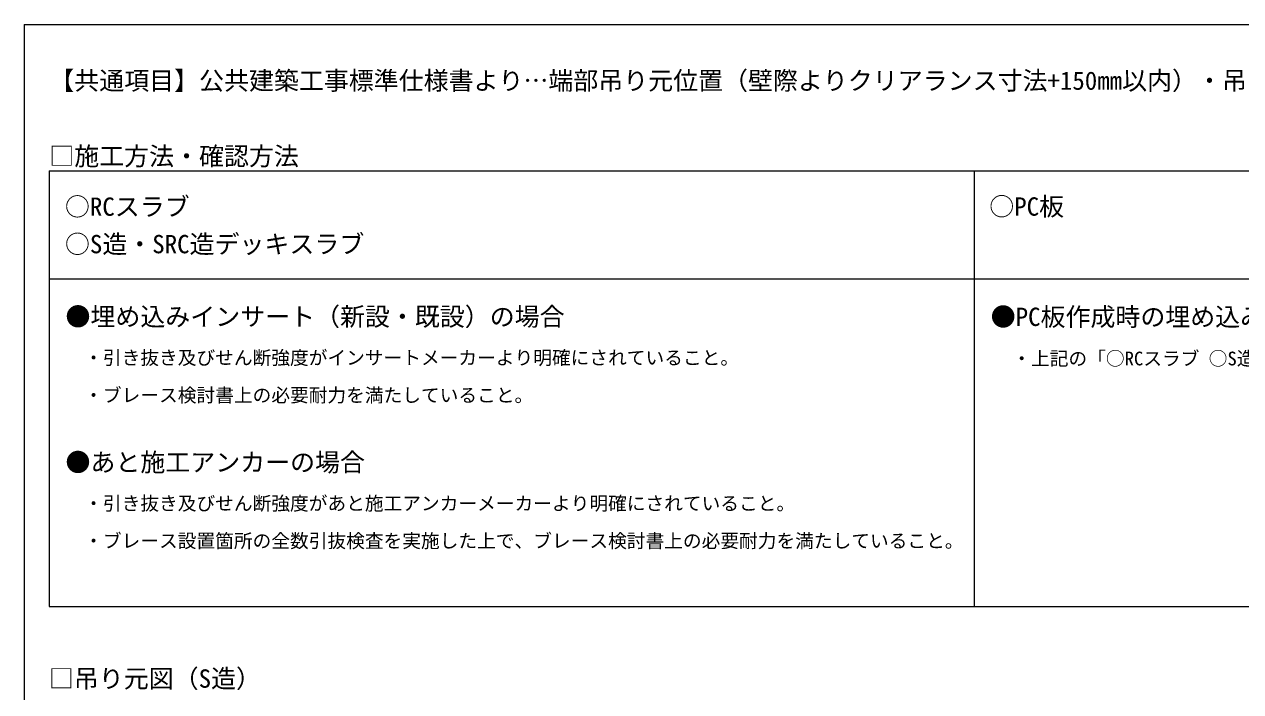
# Model space of a CAD drawing. Units: millimetres on the paper. Extents: x -196 to 194, y -145 to 133.
# Drawn here: x -195.8 to -0.8, y 25.7 to 132.6 of the extents above; entities that cross this region are included whole.
import ezdxf
from ezdxf.enums import TextEntityAlignment as Align

# ---------------------------------------------------------------- set-up
doc = ezdxf.new("R2010")
doc.units = ezdxf.units.MM
doc.layers.add('0-6_文字', color=7, linetype='Continuous')
doc.layers.add('F-3_野縁', color=7, linetype='Continuous', lineweight=18)
doc.styles.add('ＭＳ ゴシック', font='')
doc.styles.get('ＭＳ ゴシック').set_extended_font_data('MS Gothic')

msp = doc.modelspace()

# ---------------------------------------------------------------- linework, layer by layer
at = {"layer": 'F-3_野縁', "color": 3}
for p, q in [((-195.84, 132.598), (-195.84, -142.402)), ((-195.84, 132.598), (194.16, 132.598)), ((-195.84, 132.598), (194.16, 132.598)), ((-191.84, 109.146), (-191.84, 39.348)), ((-191.84, 109.146), (75.223, 109.146)), ((-43.543, 109.146), (-43.543, 39.348)), ((-191.84, 91.84), (75.223, 91.84)), ((-191.84, 39.348), (75.223, 39.348))]:
    msp.add_line(p, q, dxfattribs=at)

# ---------------------------------------------------------------- texts
at = {"layer": '0-6_文字', "style": 'ＭＳ ゴシック'}
for s, height, p in [('【共通項目】公共建築工事標準仕様書より…端部吊り元位置（壁際よりクリアランス寸法+150mm以内）・吊り元ピッチ（@900mm程度）等の規定を確認すること', 2.933, (-191.829, 121.234)), ('○RCスラブ', 2.933, (-189.33, 101.049)), ('○PC板', 2.933, (-41.146, 101.072)), ('○S造・SRC造デッキスラブ', 2.933, (-189.33, 95.049)), ('●埋め込みインサート（新設・既設）の場合', 2.933, (-189.24, 83.438)), ('●PC板作成時の埋め込みインサートの場合', 2.933, (-40.914, 83.403)), ('\u3000・引き抜き及びせん断強度がインサートメーカーより明確にされていること。', 2.199, (-189.24, 77.438)), ('\u3000・上記の「○RCスラブ ○S造・SRC造デッキスラブ」の条件を満たしていること。', 2.199, (-40.444, 77.311)), ('\u3000・ブレース検討書上の必要耐力を満たしていること。', 2.199, (-189.24, 71.438)), ('●あと施工アンカーの場合', 2.933, (-189.24, 60.106)), ('\u3000・引き抜き及びせん断強度があと施工アンカーメーカーより明確にされていること。', 2.199, (-189.24, 54.106)), ('\u3000・ブレース設置箇所の全数引抜検査を実施した上で、ブレース検討書上の必要耐力を満たしていること。', 2.199, (-189.24, 48.106))]:
    msp.add_text(s, height=height, dxfattribs=at).set_placement(p, align=Align.BOTTOM_LEFT)
at = {"layer": 'F-3_野縁', "style": 'ＭＳ ゴシック'}
for s, p in [('□施工方法・確認方法', (-191.835, 109.141)), ('□吊り元図（S造）', (-191.901, 25.457))]:
    msp.add_text(s, height=2.933, dxfattribs=at).set_placement(p, align=Align.BOTTOM_LEFT)

doc.saveas('drawing.dxf')
